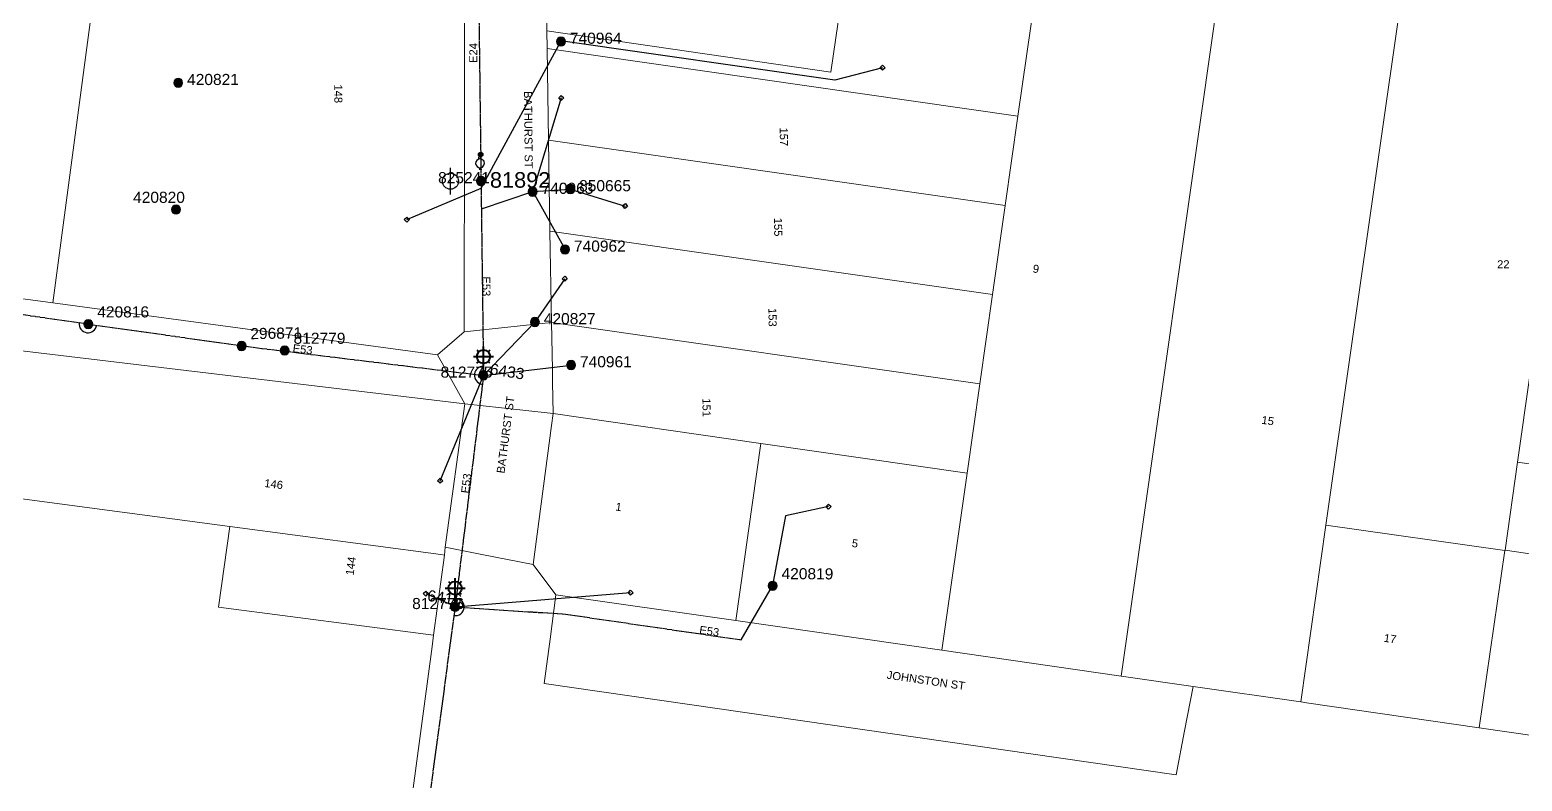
# Model space of a CAD drawing. Header units: metres. Extents: x 300152 to 302458, y 6282738 to 6284604.
# Drawn here: x 301118.2 to 301453.7, y 6282940.6 to 6283109.5 of the extents above; entities that cross this region are included whole.
import ezdxf
from ezdxf.enums import TextEntityAlignment as Align

# ---------------------------------------------------------------- set-up
doc = ezdxf.new("R2010")
doc.units = ezdxf.units.M
doc.linetypes.add('Cable Exist OH', pattern=[1, 1, 0])
doc.layers.get('0').update_dxf_attribs({"color": 6})
doc.layers.add('Cadastre Land Parcels_SP_EXT', color=9, linetype='Continuous', lineweight=5)
doc.layers.add('Cadastre Roads_SP_EXT', color=9, linetype='Continuous', lineweight=5)
for name, color, linetype in [('Equip_LV_EXT', 7, 'Continuous'), ('Equip_SP_HV_EXT', 7, 'Continuous'), ('Equip_SP_LV_EXT', 7, 'Continuous'), ('Equip_SP_SL_EXT', 7, 'Continuous'), ('Mains_LV_EXT', 7, 'Continuous'), ('Services_SP_EXT', 7, 'Continuous'), ('SupportsOH_SP_TR_HV_LV_SL_EXT', 7, 'Continuous')]:
    doc.layers.add(name, color=color, linetype=linetype)
doc.styles.add('HVSW_LABEL', font='arial.ttf')
doc.styles.add('iecARIAL', font='arial.ttf', dxfattribs={"height": 2})
doc.styles.add('POLE_LABEL', font='arial.ttf')
doc.styles.get("Standard").update_dxf_attribs({"font": 'arial.ttf'})

# ---------------------------------------------------------------- blocks, each defined once
blk = doc.blocks.new('LV_OH_LINKS_OPEN_EXT')
for p, q in [((-0.17, 4.97), (-0.17, 5.46)), ((0.17, 4.97), (0.17, 5.46)), ((-0.17, 3), (-0.17, 2.5)), ((0.17, 3), (0.17, 2.5))]:
    blk.add_line(p, q)
blk.add_lwpolyline([(0, 2.99, 1), (0, 4.98, 1)], format="xyb", close=True)
at = {"flags": 9}
for tag, p in [('ACTUAL_STATUS', (0, 0)), ('CONSTRUCTED_VOLTAGE', (0, -0.2)), ('OPERATING_VOLTAGE', (0, -0.6)), ('ORIENTATION', (0, -0.8)), ('OWNED_BY', (0, -1)), ('STATE', (0, -1.2)), ('SWITCH_TYPE', (0, -1.4)), ('NO_PHASES', (0, -0.4)), ('USAGE', (0, -1.6)), ('LEGEND', (0, -1.8)), ('NOTES', (0, -2))]:
    blk.add_attdef(tag, text='', height=0.2, dxfattribs=at).set_placement(p, align=Align.MIDDLE_LEFT)
at = {"flags": 1}
blk.add_attdef('Z', (0, 0), '', height=0.2, dxfattribs=at)
blk = doc.blocks.new('SL_LANTERN_EXT')
at = {"lineweight": 40}
for p, q in [((-2.25, 4.22), (2.25, 4.22)), ((-1.46, 5.68), (-1.06, 5.28)), ((0, 1.97), (0, 6.47)), ((1.46, 5.68), (1.06, 5.28)), ((-1.46, 2.76), (-1.06, 3.16)), ((0, 0), (0, 2.72)), ((1.46, 2.76), (1.06, 3.16))]:
    blk.add_line(p, q, dxfattribs=at)
blk.add_circle((0, 4.22), 1.5, dxfattribs=at)
at = {"style": 'iecARIAL', "flags": 8}
blk.add_attdef('ASSET_NUM', (1.5, 1.5), '', height=2.5, dxfattribs=at)
for tag, p, height, flags in [('OPERATING_VOLTAGE', (0.98, -1.65), 0.2, 9), ('ORIENTATION', (0.98, -1.85), 0.2, 9), ('OWNED_BY', (0.98, -2.05), 0.2, 9), ('STATE', (0.98, -2.25), 0.2, 9), ('CONSTRUCTED_VOLTAGE', (0.98, -0.65), 0.2, 9), ('CONTROL_TYPE', (0.98, -0.85), 0.2, 9), ('LANTERN_PURPOSE', (0.98, -1.05), 0.2, 9), ('LANTERN_TYPE', (0.98, -1.25), 0.2, 9), ('NO_PHASES', (0.98, -1.45), 0.2, 9), ('USAGE', (0.98, -2.45), 0.2, 9), ('CEXIST', (0.98, -2.65), 0.2, 9), ('CNEW', (0.98, -2.85), 0.2, 9), ('CNUMBER', (0.98, -3.05), 0.2, 9), ('CREMOVE', (0.98, -3.25), 0.2, 9), ('CREPLACE', (0.98, -3.45), 0.2, 9), ('LNUMBER', (2.18, -3.25), 2.5, 8), ('LKINGHEIGHT', (0.98, -3.65), 0.2, 9), ('LBRACKET', (0.98, -3.85), 0.2, 9), ('LBRACKETVOCAB', (0.98, -4.05), 0.2, 9), ('LCATEGORY', (0.98, -4.25), 0.2, 9), ('LCHARGE1', (0.98, -4.45), 0.2, 9), ('LCHARGE1PERCENT', (0.98, -4.65), 0.2, 9), ('LCHARGE2', (0.98, -4.85), 0.2, 9), ('LCHARGE2PERCENT', (0.98, -5.05), 0.2, 9), ('LCHARGE3', (0.98, -5.25), 0.2, 9), ('LCHARGE3PERCENT', (0.98, -5.45), 0.2, 9), ('LEXIST', (0.98, -5.65), 0.2, 9), ('LLAMP', (0.98, -5.85), 0.2, 9), ('LLAMPVOCAB', (0.98, -6.05), 0.2, 9), ('LMAST', (0.98, -6.25), 0.2, 9), ('LMASTVOCAB', (0.98, -6.45), 0.2, 9), ('LNEW', (0.98, -6.65), 0.2, 9), ('LANTNUMBER', (0.98, -6.85), 0.2, 9), ('STREETNAME', (0.98, -9.25), 0.2, 9), ('SUBURB', (0.98, -9.45), 0.2, 1), ('LOUTREACH', (0.98, -7.25), 0.2, 9), ('LOUTREACHVOCAB', (0.98, -7.45), 0.2, 9), ('LRATECODE', (0.98, -7.65), 0.2, 9), ('LREMOVE', (0.98, -7.85), 0.2, 9), ('LREPLACE', (0.98, -8.05), 0.2, 9), ('LTYPE', (0.98, -8.25), 0.2, 9), ('LTYPEVOCAB', (0.98, -8.45), 0.2, 9), ('LEGEND', (0.98, -8.65), 0.2, 9), ('LOCATION', (0.98, -8.85), 0.2, 9), ('NOTES', (0.98, -9.05), 0.2, 9)]:
    blk.add_attdef(tag, p, '', height=height, dxfattribs=dict(flags=flags))
blk = doc.blocks.new('CCP_EXT')
blk.add_wipeout([(0, 0.57), (0.57, 0), (0, -0.57), (-0.57, 0)])
blk.add_lwpolyline([(-0.57, 0), (0, 0.57), (0.57, 0), (0, -0.57), (-0.57, 0)])
at = {"flags": 1}
blk.add_attdef('Z', (0, 0), '', height=0.2, dxfattribs=at)
at = {"flags": 9}
for tag, p in [('CCP_TYPE', (0, 0)), ('CONSTRUCTED_VOLTAGE', (0, -0.2)), ('OPERATING_VOLTAGE', (0, -0.6)), ('ORIENTATION', (0, -0.8)), ('OWNED_BY', (0, -1)), ('STATE', (0, -1.8)), ('NO_PHASES', (0, -0.4)), ('USAGE', (0, -1.2)), ('LEGEND', (0, -1.4)), ('LIFE_SUPPORT', (0, -1.6)), ('NOTES', (0, -2))]:
    blk.add_attdef(tag, text='', height=0.2, dxfattribs=at).set_placement(p, align=Align.MIDDLE_LEFT)
blk = doc.blocks.new('POLE_EXT')
blk.add_hatch(color=256).paths.add_polyline_path([(-1, 0, 1), (1, 0, 1)])
blk.add_lwpolyline([(-1, 0, 1), (1, 0, 1)], format="xyb", close=True)
for tag, height, flags, p in [('pNumber', 2.5, 8, (-17.84, 2.07)), ('OWNED_BY', 0.2, 9, (1.35, -0.4)), ('SPECIAL_USE', 0.2, 9, (1.35, -0.8)), ('STATE', 0.2, 9, (1.35, -1)), ('cLV', 0.2, 9, (1.35, -1.4)), ('hDepth', 0.2, 9, (1.35, -1.6)), ('hDia', 0.2, 9, (1.35, -1.8)), ('cHV', 0.2, 9, (1.35, -2)), ('cLinedev', 0.2, 9, (1.35, -3.4)), ('PARENT', 0.2, 9, (1.35, -0.6)), ('USAGE', 0.2, 9, (1.35, -1.2)), ('LBRACKET', 0.2, 9, (1.35, -2.2)), ('LExisting', 0.2, 9, (1.35, -2.4)), ('LANTNUMBER', 0.2, 9, (1.35, -2.6)), ('LOther', 0.2, 9, (1.35, -2.8)), ('LRemove', 0.2, 9, (1.35, -3)), ('LEGEND', 0.2, 9, (1.35, -3.2)), ('pExisting', 0.2, 9, (1.35, -3.8)), ('pFooting', 0.2, 9, (1.35, -4.4)), ('pNew', 0.2, 9, (1.35, -4.6)), ('pRelocate', 0.2, 9, (1.35, -5)), ('pRemove', 0.2, 9, (1.35, -5.2)), ('pReplace', 0.2, 9, (1.35, -5.4)), ('pStay', 0.2, 9, (1.35, -5.6)), ('pType', 0.2, 9, (1.35, -5.8)), ('cspan', 0.2, 9, (1.35, -6)), ('STREETNAME', 0.2, 9, (1.35, -6.2)), ('SUBURB', 0.2, 9, (1.35, -6.4)), ('LOCATION', 0.2, 9, (1.35, -3.6)), ('PFNUMBER', 0.2, 9, (1.35, -4)), ('NEWPFNUMBER', 0.2, 9, (1.35, -4.2)), ('NOTES', 0.2, 9, (1.35, -6.6)), ('OPERATED_BY', 0.2, 9, (1.36, -7.01)), ('MAINTAINED_BY', 0.2, 9, (1.36, -6.81))]:
    blk.add_attdef(tag, text='', height=height, dxfattribs=dict(flags=flags)).set_placement(p, align=Align.MIDDLE_LEFT)
at = {"style": 'POLE_LABEL'}
for tag, height, flags, p in [('STRUCTURE_PLANT_NUMBER', 0.2, 9, (1.35, 0.03)), ('ASSET_NUM', 2.5, 8, (2, 2)), ('STREET_CODE', 0.2, 9, (1.35, -0.2))]:
    blk.add_attdef(tag, text='', height=height, dxfattribs=dict(at, flags=flags)).set_placement(p, align=Align.MIDDLE_LEFT)
at = {"flags": 1}
blk.add_attdef('Z', (1.35, -7.33), '', height=0.2, dxfattribs=at)
blk = doc.blocks.new('HV_ABS_CLOSED_EXT')
blk.add_line((-3, 6.87), (3, 6.87))
blk.add_circle((0, 6.87), 1.8)
at = {"style": 'HVSW_LABEL'}
for tag, height, flags, p in [('ASSET_NUM', 3.5, 8, (2, 2)), ('STREET_CODE', 0.2, 9, (0, -0.2))]:
    blk.add_attdef(tag, text='', height=height, dxfattribs=dict(at, flags=flags)).set_placement(p, align=Align.MIDDLE_LEFT)
at = {"flags": 1}
blk.add_attdef('Z', (0, 0), '', height=0.2, dxfattribs=at)
at = {"flags": 9}
for tag, p in [('ACTUAL_STATUS', (0, -0.4)), ('CONSTRUCTED_VOLTAGE', (0, -0.6)), ('OPERATING_VOLTAGE', (0, -1)), ('ORIENTATION', (0, -1.2)), ('OWNED_BY', (0, -1.4)), ('STATE', (0, -1.6)), ('SWITCH_TYPE', (0, -1.8)), ('STREETNAME', (0, -2.6)), ('SUBURB', (0, -2.8)), ('NO_PHASES', (0, -0.8)), ('USAGE', (0, -2)), ('LEGEND', (0, -2.2)), ('LOCATION', (0, -2.4)), ('NOTES', (0, -3))]:
    blk.add_attdef(tag, text='', height=0.2, dxfattribs=at).set_placement(p, align=Align.MIDDLE_LEFT)
blk = doc.blocks.new('CONNECTOR_NODE_EXT')
h = blk.add_hatch(color=256)
edge = h.paths.add_edge_path()
edge.add_arc((0, 0), 0.5, 0, 360)
blk.add_circle((0, 0), 0.5)
at = {"flags": 1}
blk.add_attdef('Z', (0, 0), '', height=0.2, dxfattribs=at)
at = {"flags": 9}
for tag, p in [('CONNECTOR_TYPE', (0, 0)), ('CONSTRUCTED_VOLTAGE', (0, -0.2)), ('OPERATING_VOLTAGE', (0, -0.6)), ('ORIENTATION', (0, -0.8)), ('SUBTYPE', (0, -1)), ('NO_PHASES', (0, -0.4)), ('USAGE', (0, -1.2)), ('NOTES', (0, -1.4))]:
    blk.add_attdef(tag, text='', height=0.2, dxfattribs=at).set_placement(p, align=Align.MIDDLE_LEFT)

msp = doc.modelspace()

# ---------------------------------------------------------------- linework, layer by layer
at = {"layer": 'Cadastre Land Parcels_SP_EXT', "linetype": 'Continuous'}
for points in [[(300893.64, 6283096.97), (300956.5, 6283077.32), (301030.67, 6283058.73), (301030.83, 6283060.5), (301123.3, 6283048.17), (301138.77, 6283164.21), (301138.77, 6283164.21), (300858.57, 6283198.5)], [(300712.46, 6282776.13), (300976.22, 6282737.83), (300998.45, 6282844.58), (301186.8, 6282808.17), (301208.59, 6282970.88), (301208.59, 6282970.88), (301208.95, 6282973.38), (301160.59, 6282979.71), (301163.14, 6282997.83), (301089.31, 6283007.68), (301053.42, 6283012.46), (301057.74, 6283044.37), (301054.58, 6283044.74), (301053.48, 6283044.88), (301042.79, 6283046.15), (301019.12, 6283051.86), (301006.37, 6283054.94), (300837.76, 6283082.32)]]:
    msp.add_lwpolyline(points, dxfattribs=at)
for points in [[(301215.79, 6283041.63), (301215.93, 6283139.15), (301215.95, 6283153.92), (301138.77, 6283164.21), (301123.3, 6283048.17), (301209.84, 6283036.44), (301215.79, 6283041.63)], [(301303.64, 6283137.11), (301246.42, 6283146.39), (301237.37, 6283141.9), (301233.94, 6283135.98), (301234.38, 6283109.31), (301298.23, 6283100.02), (301303.64, 6283137.11)], [(301346.06, 6283130.41), (301303.64, 6283137.11), (301298.23, 6283100.02), (301234.38, 6283109.31), (301234.49, 6283105.32), (301340.34, 6283090.14), (301343.3, 6283110.92), (301346.06, 6283130.31), (301346.06, 6283130.41)], [(301386.43, 6283124.5), (301346.06, 6283130.31), (301343.3, 6283110.92), (301340.34, 6283090.14), (301337.48, 6283070.06), (301334.62, 6283049.98), (301331.76, 6283029.9), (301328.91, 6283009.84), (301323.23, 6282970.02), (301363.57, 6282964.2), (301386.43, 6283124.5)], [(301403.92, 6282958.37), (301409.6, 6282998.13), (301426.79, 6283118.7), (301386.43, 6283124.5), (301363.57, 6282964.2), (301379.75, 6282961.86), (301403.92, 6282958.37)], [(301431.22, 6283118.07), (301426.79, 6283118.7), (301409.6, 6282998.13), (301449.8, 6282992.4), (301449.89, 6282992.48), (301452.64, 6283012.33), (301455.49, 6283032.34), (301458.35, 6283052.35), (301461.2, 6283072.36), (301466.99, 6283112.92), (301467, 6283112.99), (301431.22, 6283118.07)], [(301340.34, 6283090.14), (301234.49, 6283105.32), (301234.8, 6283084.72), (301337.48, 6283070.06), (301340.34, 6283090.14)], [(301337.48, 6283070.06), (301234.8, 6283084.72), (301235.11, 6283064.28), (301334.62, 6283049.98), (301337.48, 6283070.06)], [(301334.62, 6283049.98), (301235.11, 6283064.28), (301235.49, 6283043.7), (301331.76, 6283029.9), (301334.62, 6283049.98)], [(301331.76, 6283029.9), (301235.49, 6283043.7), (301235.65, 6283033.18), (301235.69, 6283030.27), (301235.8, 6283023.22), (301282.54, 6283016.51), (301328.91, 6283009.84), (301331.76, 6283029.9)], [(301211.56, 6282993.2), (301215.93, 6283025.45), (301093.7, 6283040.07), (301089.31, 6283007.68), (301163.14, 6282997.83), (301210.58, 6282991.5), (301211.37, 6282991.4), (301211.56, 6282993.2)], [(301556.58, 6283017.78), (301455.49, 6283032.34), (301452.64, 6283012.33), (301553.74, 6282997.77), (301556.58, 6283017.78)], [(301276.88, 6282976.68), (301282.54, 6283016.51), (301235.8, 6283023.22), (301235.44, 6283020.56), (301231.31, 6282989.28), (301236.46, 6282982.49), (301276.88, 6282976.68)], [(301323.23, 6282970.02), (301328.91, 6283009.84), (301282.54, 6283016.51), (301276.88, 6282976.68), (301323.23, 6282970.02)], [(301553.74, 6282997.77), (301452.64, 6283012.33), (301449.89, 6282992.48), (301500.62, 6282985.05), (301550.89, 6282977.76), (301553.74, 6282997.77)], [(301211.37, 6282991.4), (301210.58, 6282991.5), (301163.14, 6282997.83), (301160.59, 6282979.71), (301208.95, 6282973.38), (301211.37, 6282991.4)], [(301444.09, 6282952.56), (301449.8, 6282992.4), (301409.6, 6282998.13), (301403.92, 6282958.37), (301405.22, 6282958.2), (301444.09, 6282952.56)], [(301494.9, 6282945.19), (301500.62, 6282985.05), (301449.89, 6282992.48), (301449.8, 6282992.4), (301444.09, 6282952.56), (301494.9, 6282945.19)]]:
    msp.add_lwpolyline(points, close=True, dxfattribs=at)
at = {"layer": 'Mains_LV_EXT', "linetype": 'Cable Exist OH'}
for points in [[(301218.94, 6283127.99), (301219.53, 6283081.5)], [(301219.53, 6283081.5), (301219.6, 6283075.53)], [(301219.6, 6283075.53), (301219.68, 6283069.32)], [(301219.68, 6283069.32), (301220.16, 6283031.81)], [(301131.3, 6283043.34), (301039.87, 6283056.27)], [(301131.31, 6283043.34), (301169.33, 6283038.02), (301220.16, 6283031.81)], [(301220.16, 6283031.81), (301213.77, 6282979.76)], [(301213.77, 6282979.76), (301206.86, 6282928.32), (301205.92, 6282921.26)], [(301213.77, 6282979.76), (301238.63, 6282978.12), (301278.09, 6282972.35)]]:
    msp.add_lwpolyline(points, dxfattribs=at)
at = {"layer": 'Mains_LV_EXT', "linetype": 'Continuous'}
for points in [[(301129.23, 6283043.66, 0.997382), (301133.19, 6283043.14)], [(301218.1, 6283032.06, 0.374952), (301219.91, 6283029.78)], [(301220.1, 6283033.85, 0.384513), (301218.15, 6283032.2)], [(301214.02, 6282981.75, -0.389847), (301215.77, 6282979.68)], [(301213.51, 6282977.8, 0.432671), (301215.79, 6282979.63)]]:
    msp.add_lwpolyline(points, format="xyb", dxfattribs=at)
at = {"layer": 'Services_SP_EXT'}
for points in [[(301219.68, 6283069.31), (301231.22, 6283073.15)], [(301231.22, 6283073.15), (301238.5, 6283060.14)], [(301220.16, 6283031.81), (301231.72, 6283043.81)], [(301220.16, 6283031.81), (301239.86, 6283034.14)], [(301278.09, 6282972.34), (301285.17, 6282984.5)]]:
    msp.add_lwpolyline(points, dxfattribs=at)

# ---------------------------------------------------------------- block references
at = {"layer": 'Equip_LV_EXT'}
msp.add_blockref('CONNECTOR_NODE_EXT', (301219.53, 6283081.5), dxfattribs=at)
at = {"layer": 'Equip_SP_HV_EXT'}
ref = msp.add_blockref('HV_ABS_CLOSED_EXT', (301219.6, 6283075.53), dxfattribs=dict(at, rotation=90.36666063015886))
ref.add_attrib('ASSET_NUM', '81892', dxfattribs={"layer": '0', "height": 3.5, "style": 'HVSW_LABEL'}).set_placement((301221.6, 6283075.78), align=Align.MIDDLE_LEFT)
at = {"layer": 'Equip_SP_LV_EXT', "rotation": 3.250529278448409}
msp.add_blockref('LV_OH_LINKS_OPEN_EXT', (301219.6, 6283075.53), dxfattribs=at)
at = {"layer": 'Equip_SP_SL_EXT'}
ref = msp.add_blockref('SL_LANTERN_EXT', (301220.16, 6283031.81), dxfattribs=at)
ref.add_attrib('ASSET_NUM', '6433', dxfattribs={"layer": '0', "height": 2.5, "rotation": 351.0501, "style": 'iecARIAL'}).set_placement((301221.66, 6283033.31), align=Align.MIDDLE_LEFT)
ref = msp.add_blockref('SL_LANTERN_EXT', (301213.77, 6282979.76), dxfattribs=at)
ref.add_attrib('ASSET_NUM', '6416', dxfattribs={"layer": '0', "height": 2.5, "rotation": 351.8511, "style": 'iecARIAL'}).set_placement((301215.27, 6282981.26), align=Align.MIDDLE_RIGHT)
at = {"layer": 'SupportsOH_SP_TR_HV_LV_SL_EXT'}
ref = msp.add_blockref('POLE_EXT', (301237.58, 6283106.9), dxfattribs=at)
ref.add_attrib('ASSET_NUM', '740964', dxfattribs={"layer": '0', "height": 2.5, "style": 'POLE_LABEL'}).set_placement((301239.58, 6283107.65), align=Align.MIDDLE_LEFT)
ref = msp.add_blockref('POLE_EXT', (301151.51, 6283097.62), dxfattribs=at)
ref.add_attrib('ASSET_NUM', '420821', dxfattribs={"layer": '0', "height": 2.5, "style": 'POLE_LABEL'}).set_placement((301153.51, 6283098.37), align=Align.MIDDLE_LEFT)
ref = msp.add_blockref('POLE_EXT', (301219.6, 6283075.53), dxfattribs=at)
ref.add_attrib('ASSET_NUM', '825241', dxfattribs={"layer": '0', "height": 2.5, "style": 'POLE_LABEL'}).set_placement((301221.6, 6283076.28), align=Align.MIDDLE_RIGHT)
ref = msp.add_blockref('POLE_EXT', (301231.22, 6283073.15), dxfattribs=at)
ref.add_attrib('ASSET_NUM', '740963', dxfattribs={"layer": '0', "height": 2.5, "style": 'POLE_LABEL'}).set_placement((301233.22, 6283073.9), align=Align.MIDDLE_LEFT)
ref = msp.add_blockref('POLE_EXT', (301239.66, 6283073.73), dxfattribs=at)
ref.add_attrib('ASSET_NUM', '850665', dxfattribs={"layer": '0', "height": 2.5, "style": 'POLE_LABEL'}).set_placement((301241.66, 6283074.48), align=Align.MIDDLE_LEFT)
ref = msp.add_blockref('POLE_EXT', (301151.02, 6283069.12), dxfattribs=at)
ref.add_attrib('ASSET_NUM', '420820', dxfattribs={"layer": '0', "height": 2.5, "style": 'POLE_LABEL'}).set_placement((301153.02, 6283069.87), align=Align.BOTTOM_RIGHT)
ref = msp.add_blockref('POLE_EXT', (301238.5, 6283060.14), dxfattribs=at)
ref.add_attrib('ASSET_NUM', '740962', dxfattribs={"layer": '0', "height": 2.5, "style": 'POLE_LABEL'}).set_placement((301240.5, 6283060.89), align=Align.MIDDLE_LEFT)
ref = msp.add_blockref('POLE_EXT', (301131.31, 6283043.34), dxfattribs=at)
ref.add_attrib('ASSET_NUM', '420816', dxfattribs={"layer": '0', "height": 2.5, "rotation": 0.0695, "style": 'POLE_LABEL'}).set_placement((301133.31, 6283044.09), align=Align.BOTTOM_LEFT)
ref = msp.add_blockref('POLE_EXT', (301231.72, 6283043.81), dxfattribs=at)
ref.add_attrib('ASSET_NUM', '420827', dxfattribs={"layer": '0', "height": 2.5, "rotation": 0.0942, "style": 'POLE_LABEL'}).set_placement((301233.72, 6283044.56), align=Align.MIDDLE_LEFT)
ref = msp.add_blockref('POLE_EXT', (301165.76, 6283038.45), dxfattribs=at)
ref.add_attrib('ASSET_NUM', '296871', dxfattribs={"layer": '0', "height": 2.5, "rotation": 1, "style": 'POLE_LABEL'}).set_placement((301167.76, 6283039.2), align=Align.BOTTOM_LEFT)
ref = msp.add_blockref('POLE_EXT', (301175.46, 6283037.42), dxfattribs=at)
ref.add_attrib('ASSET_NUM', '812779', dxfattribs={"layer": '0', "height": 2.5, "style": 'POLE_LABEL'}).set_placement((301177.46, 6283038.17), align=Align.BOTTOM_LEFT)
ref = msp.add_blockref('POLE_EXT', (301239.86, 6283034.14), dxfattribs=at)
ref.add_attrib('ASSET_NUM', '740961', dxfattribs={"layer": '0', "height": 2.5, "style": 'POLE_LABEL'}).set_placement((301241.86, 6283034.89), align=Align.MIDDLE_LEFT)
ref = msp.add_blockref('POLE_EXT', (301220.16, 6283031.81), dxfattribs=at)
ref.add_attrib('ASSET_NUM', '812775', dxfattribs={"layer": '0', "height": 2.5, "style": 'POLE_LABEL'}).set_placement((301222.16, 6283032.56), align=Align.MIDDLE_RIGHT)
ref = msp.add_blockref('POLE_EXT', (301285.17, 6282984.5), dxfattribs=at)
ref.add_attrib('ASSET_NUM', '420819', dxfattribs={"layer": '0', "height": 2.5, "rotation": 359.6401, "style": 'POLE_LABEL'}).set_placement((301287.17, 6282985.25), align=Align.BOTTOM_LEFT)

# ---------------------------------------------------------------- texts
at = {"layer": 'Cadastre Land Parcels_SP_EXT'}
for s, rotation, p in [('148', 270.5513, (301186.6, 6283097.25)), ('157', 270.5514, (301286.78, 6283087.56)), ('155', 270.5513, (301285.5, 6283067.26)), ('9', 351.673, (301343.57, 6283054.99)), ('153', 270.5518, (301284.24, 6283046.96)), ('151', 270.5511, (301269.4, 6283026.66)), ('15', 351.6734, (301395.01, 6283020.96)), ('146', 353.2865, (301170.8, 6283006.73)), ('1', 351.7198, (301249.74, 6283001.46)), ('5', 351.6733, (301302.89, 6282993.26)), ('144', 82.4994, (301190.93, 6282986.76)), ('17', 351.6732, (301422.52, 6282971.93))]:
    msp.add_text(s, height=1.8, rotation=rotation, dxfattribs=at).set_placement(p)
msp.add_text('22', height=1.8, dxfattribs=at).set_placement((301448.09, 6283055.91))
at = {"layer": 'Cadastre Roads_SP_EXT'}
for s, rotation, p in [('BATHURST ST', 270.5517, (301229.27, 6283095.77)), ('BATHURST ST', 82.4992, (301224.87, 6283009.69)), ('JOHNSTON ST', 351.6735, (301310.75, 6282963.63))]:
    msp.add_text(s, height=1.8, rotation=rotation, dxfattribs=at).set_placement(p)
at = {"layer": 'Mains_LV_EXT'}
for s, rotation, p in [('E24', 89.4808, (301218.75, 6283102.08)), ('E53', 270.7257, (301219.88, 6283054.07)), ('E53', 270.7257, (301219.88, 6283054.07)), ('E53', 353.0364, (301177.17, 6283037.06)), ('E53', 83.0062, (301216.89, 6283005.2)), ('E53', 351.6847, (301268.59, 6282973.74))]:
    msp.add_text(s, height=1.8, rotation=rotation, dxfattribs=at).set_placement(p)

# ---------------------------------------------------------------- next in the draw order: block references
at = {"layer": 'Services_SP_EXT'}
for p in [(301309.89, 6283101.01), (301237.65, 6283094.23), (301202.92, 6283066.86), (301238.44, 6283053.55), (301210.41, 6283008.12), (301297.76, 6283002.3), (301207.19, 6282982.73), (301253.23, 6282982.93)]:
    msp.add_blockref('CCP_EXT', p, dxfattribs=at)
at = {"layer": 'Services_SP_EXT', "rotation": 350.1759473075525}
msp.add_blockref('CCP_EXT', (301252.01, 6283069.91), dxfattribs=at)

# ---------------------------------------------------------------- next in the draw order: linework, layer by layer
at = {"layer": 'Cadastre Roads_SP_EXT', "linetype": 'Continuous'}
for points in [[(301235.49, 6283043.7), (301235.11, 6283064.28), (301234.8, 6283084.72), (301234.49, 6283105.32), (301234.38, 6283109.31), (301233.94, 6283135.98), (301223.48, 6283137.82), (301215.93, 6283139.15), (301215.79, 6283041.63), (301235.49, 6283043.7)], [(301235.44, 6283020.56), (301235.8, 6283023.22), (301224.21, 6283024.52), (301215.93, 6283025.45), (301211.56, 6282993.2), (301219.82, 6282991.56), (301231.31, 6282989.28), (301235.44, 6283020.56)], [(301276.88, 6282976.68), (301236.46, 6282982.49), (301235.13, 6282972.46), (301233.82, 6282962.53), (301304.88, 6282952.25), (301375.94, 6282941.97), (301377.83, 6282951.85), (301379.75, 6282961.86), (301363.57, 6282964.2), (301323.23, 6282970.02), (301276.88, 6282976.68)]]:
    msp.add_lwpolyline(points, close=True, dxfattribs=at)
msp.add_lwpolyline([(300837.76, 6283082.32), (301006.37, 6283054.94), (301019.12, 6283051.86), (301042.79, 6283046.15), (301053.48, 6283044.88), (301054.58, 6283044.74), (301057.74, 6283044.37), (301090.08, 6283040.5), (301093.7, 6283040.07), (301215.93, 6283025.45), (301209.84, 6283036.44), (301123.3, 6283048.17), (301030.83, 6283060.5), (301030.67, 6283058.73), (300956.5, 6283077.32), (300893.64, 6283096.97)], dxfattribs=at)
at = {"layer": 'Services_SP_EXT'}
for points in [[(301219.63, 6283073.92), (301237.58, 6283106.9)], [(301309.89, 6283101.01), (301299.13, 6283098.23), (301237.48, 6283107.03)], [(301237.65, 6283094.23), (301231.22, 6283073.15)], [(301202.92, 6283066.86), (301219.63, 6283073.92)], [(301231.22, 6283073.15), (301239.66, 6283073.73), (301252.01, 6283069.91)], [(301238.44, 6283053.55), (301231.72, 6283043.81)], [(301210.41, 6283008.12), (301220.16, 6283031.81)], [(301297.76, 6283002.3), (301288.04, 6283000.21), (301285.12, 6282984.6)], [(301207.19, 6282982.73), (301213.85, 6282979.87)], [(301253.23, 6282982.93), (301213.77, 6282979.72)]]:
    msp.add_lwpolyline(points, dxfattribs=at)

# ---------------------------------------------------------------- next in the draw order: block references
at = {"layer": 'SupportsOH_SP_TR_HV_LV_SL_EXT'}
ref = msp.add_blockref('POLE_EXT', (301213.77, 6282979.76), dxfattribs=at)
ref.add_attrib('ASSET_NUM', '812776', dxfattribs={"layer": '0', "height": 2.5, "style": 'POLE_LABEL'}).set_placement((301215.77, 6282980.51), align=Align.MIDDLE_RIGHT)

doc.saveas('drawing.dxf')
